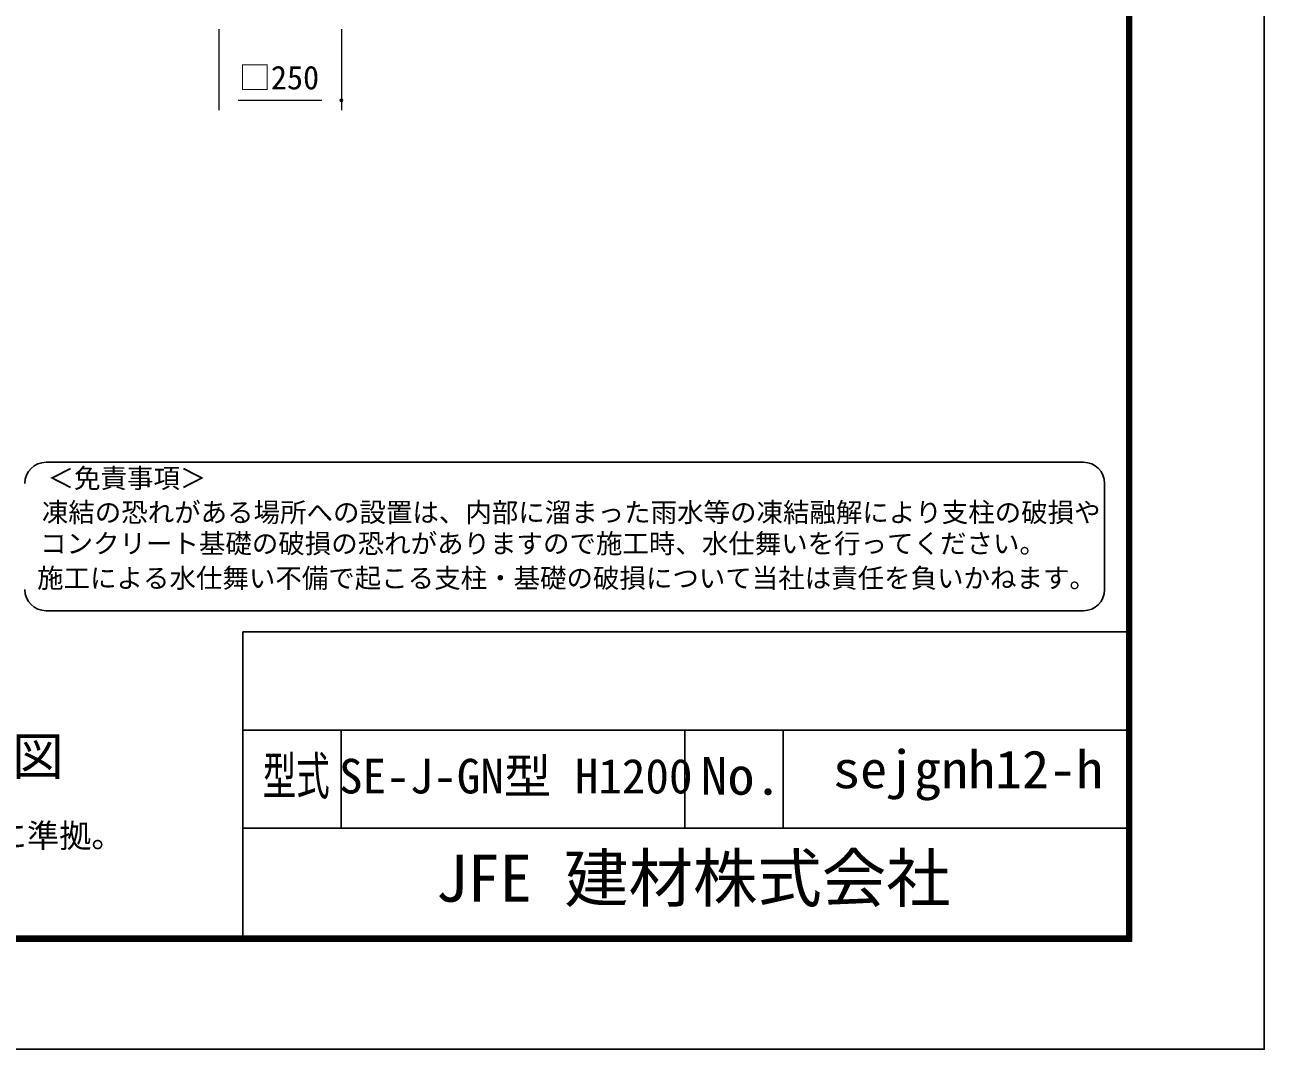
# Model space of a CAD drawing. Units: millimetres, scale not verified. Extents: x -4200 to 4200, y -2970 to 2970.
# Drawn here: x 1676 to 4200, y -2970 to -884 of the extents above; entities that cross this region are included whole.
import ezdxf
from ezdxf.enums import TextEntityAlignment as Align

# ---------------------------------------------------------------- set-up
doc = ezdxf.new("R2010")
doc.units = ezdxf.units.MM
doc.header["$LTSCALE"] = 10
doc.header["$PDMODE"] = 32
doc.header["$PDSIZE"] = 5
for name, color, linetype, lineweight in [('0-0_D-STR-TXT', 7, 'Continuous', 13), ('0-5_D-STR-DIM', 7, 'Continuous', 13), ('0-E_D-TTL-TXT', 7, 'Continuous', 25), ('0-F_D-TTL', 7, 'Continuous', 25)]:
    doc.layers.add(name, color=color, linetype=linetype, lineweight=lineweight)
doc.layers.add('0-7_Defpoints', color=6, linetype='Continuous')
doc.styles.add('ＭＳ ゴシック', font='')
doc.styles.get('ＭＳ ゴシック').set_extended_font_data('MS Gothic')

msp = doc.modelspace()

# ---------------------------------------------------------------- linework, layer by layer
at = {"layer": '0-5_D-STR-DIM'}
for p, q in [((2070.73, -892.32), (2070.73, -1057.31)), ((2320.73, -892.32), (2320.73, -1057.31)), ((2110.73, -1037.31), (2280.73, -1037.31))]:
    msp.add_line(p, q, dxfattribs=at)
at = {"layer": '0-7_Defpoints'}
msp.add_point((2320.73, -1037.31), dxfattribs=at)
at = {"layer": '0-E_D-TTL-TXT', "color": 2}
for p, q in [((3831.87, -1774.58), (1719.06, -1774.58)), ((3875.07, -2033.76), (3875.07, -1817.78)), ((1719.06, -2076.96), (3831.87, -2076.96))]:
    msp.add_line(p, q, dxfattribs=at)
for centre, start, end in [((1719.06, -1817.78), 90, 180), ((3831.87, -1817.78), 0, 90), ((1719.06, -2033.76), 180, 270), ((3831.87, -2033.76), 270, 0)]:
    msp.add_arc(centre, 43.2, start, end, dxfattribs=at)
at = {"layer": '0-F_D-TTL'}
for p, q in [((2120, -2120), (2120, -2740)), ((2120, -2120), (3920, -2120)), ((2120, -2320), (3920, -2320)), ((2320, -2320), (2320, -2520)), ((3020, -2320), (3020, -2520)), ((3220, -2320), (3220, -2520)), ((2120, -2520), (3920, -2520))]:
    msp.add_line(p, q, dxfattribs=at)
at = {"layer": '0-F_D-TTL', "color": 2}
msp.add_lwpolyline([(-4200, 2970), (4200, 2970), (4200, -2970), (-4200, -2970)], close=True, dxfattribs=at)
at = {"layer": '0-F_D-TTL'}
for points in [[(-3930, 2750), (3930, 2750), (3930, -2750), (-3930, -2750)], [(-3927.5, 2747.5), (3927.5, 2747.5), (3927.5, -2747.5), (-3927.5, -2747.5)], [(-3925, 2745), (3925, 2745), (3925, -2745), (-3925, -2745)], [(-3922.5, 2742.5), (3922.5, 2742.5), (3922.5, -2742.5), (-3922.5, -2742.5)], [(-3920, 2740), (3920, 2740), (3920, -2740), (-3920, -2740)]]:
    msp.add_lwpolyline(points, close=True, dxfattribs=at)

# ---------------------------------------------------------------- texts
at = {"layer": '0-0_D-STR-TXT', "style": 'ＭＳ ゴシック'}
msp.add_text('（設計条件）風荷重：昭和57年改正 建築基準法・同施行令に基づく風圧力に準拠。', height=48.09, dxfattribs=at).set_placement((-582.45, -2573.6), align=Align.BOTTOM_LEFT)
at = {"layer": '0-5_D-STR-DIM', "style": 'ＭＳ ゴシック'}
msp.add_text('□250', height=48.09, dxfattribs=at).set_placement((2111.58, -1029.56), align=Align.BOTTOM_LEFT)
at = {"layer": '0-E_D-TTL-TXT', "style": 'ＭＳ ゴシック'}
for s, height, p in [('＜免責事項＞ \u3000\u3000', 39.52, (1722.26, -1838.67)), ('凍結の恐れがある場所への設置は、内部に溜まった雨水等の凍結融解により支柱の破損や', 39.52, (1710.58, -1908.21)), ('コンクリート基礎の破損の恐れがありますので施工時、水仕舞いを行ってください。', 39.52, (1707.03, -1971.64)), ('施工による水仕舞い不備で起こる支柱・基礎の破損について当社は責任を負いかねます。 ', 39.52, (1700.99, -2042.05)), ('両開き施錠詳細図', 76.98, (914.94, -2435)), ('SE-J-GN型 H1200', 70.53, (2315.8, -2470.24)), ('JFE 建材株式会社', 96.19, (2512.38, -2698.5))]:
    msp.add_text(s, height=height, dxfattribs=at).set_placement(p, align=Align.BOTTOM_LEFT)
for s, width, p in [('型式', 0.65, (2160.27, -2474.8)), ('sejgnh12-h', 1.05, (3322, -2461.47)), ('No.', 1.05, (3052, -2474.8))]:
    msp.add_text(s, height=76.98, dxfattribs=dict(at, width=width)).set_placement(p, align=Align.BOTTOM_LEFT)

doc.saveas('drawing.dxf')
